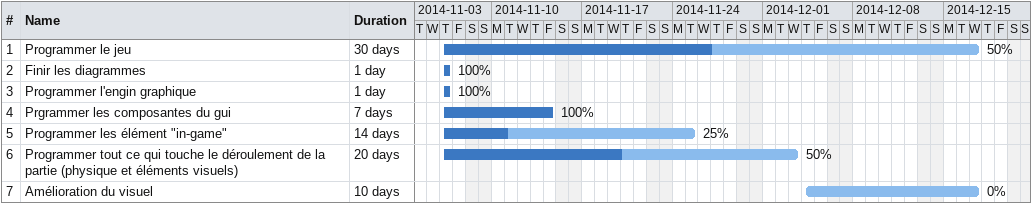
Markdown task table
| ID | Task | Duration | Start | Finish | % complete |
|---|---|---|---|---|---|
| 1 | Programmer le jeu | 30d | 2014-11-06 | 2014-12-17 | 50 |
| 2 | Finir les diagrammes | 1d | 2014-11-06 | 2014-11-06 | 100 |
| 3 | Programmer l'engin graphique | 1d | 2014-11-06 | 2014-11-06 | 100 |
| 4 | Prgrammer les composantes du gui | 7d | 2014-11-06 | 2014-11-14 | 100 |
| 5 | Programmer les élément "in-game" | 14d | 2014-11-06 | 2014-11-25 | 25 |
| 6 | Programmer tout ce qui touche le déroulement de la partie (physique et éléments visuels) | 20d | 2014-11-06 | 2014-12-03 | 50 |
| 7 | Amélioration du visuel | 10d | 2014-12-04 | 2014-12-17 | 0 |
